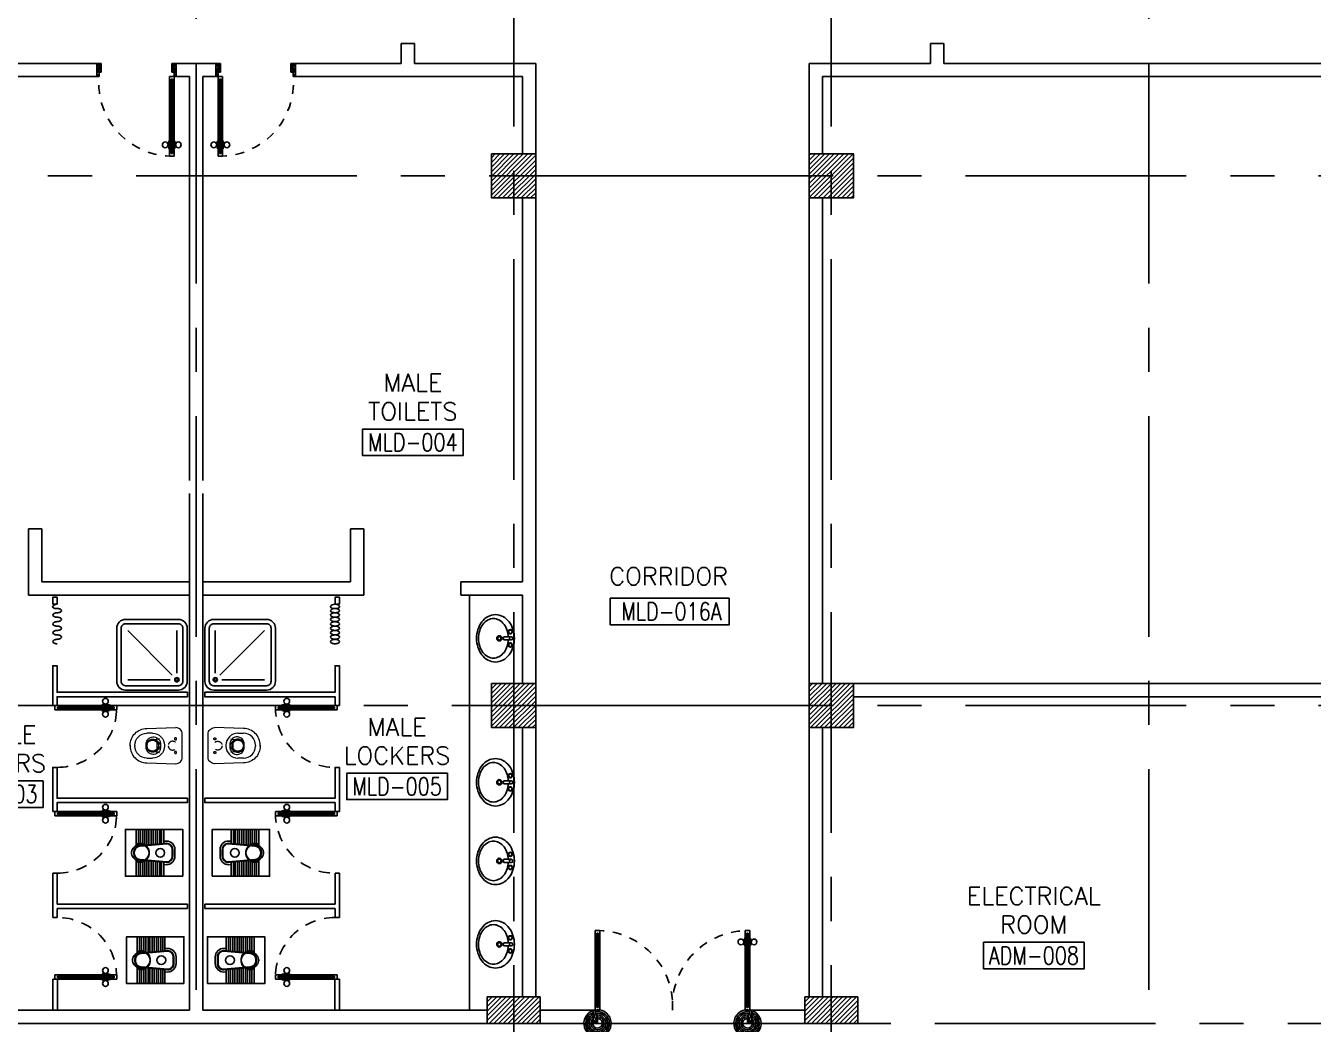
# Model space of a CAD drawing. Extents: x 0 to 93.3, y -13.5 to 76.8.
# Drawn here: x 15.45 to 30.04, y 33.01 to 44.32 of the extents above; entities that cross this region are included whole.
import ezdxf
from ezdxf.enums import TextEntityAlignment as Align

# ---------------------------------------------------------------- set-up
doc = ezdxf.new("R2010")
doc.units = 0
doc.header["$MEASUREMENT"] = 0
for name, pattern in [('CENTERX2', [4, 2.5, -0.5, 0.5, -0.5]), ('HIDDEN', [0.375, 0.25, -0.125]), ('HIDDEN2', [0.1875, 0.125, -0.0625])]:
    doc.linetypes.add(name, pattern=pattern)
doc.layers.get('0').update_dxf_attribs({"color": 11, "linetype": 'CONTINUOUS'})
for name, color, linetype in [('AXES', 11, 'CENTERX2'), ('COL', 11, 'CONTINUOUS'), ('CURT', 11, 'CONTINUOUS'), ('DOOR', 11, 'CONTINUOUS'), ('FIX', 11, 'CONTINUOUS'), ('HAT', 11, 'CONTINUOUS'), ('PART', 11, 'CONTINUOUS'), ('RM-BOX', 11, 'CONTINUOUS'), ('RM-NAME', 11, 'CONTINUOUS'), ('RM-NO', 11, 'CONTINUOUS'), ('WALL', 11, 'CONTINUOUS')]:
    doc.layers.add(name, color=color, linetype=linetype)
doc.styles.add('ROMANS', font='ROMANS.shx', dxfattribs={"width": 0.6})

# ---------------------------------------------------------------- blocks, each defined once
blk = doc.blocks.new('A$C272A55A0')
at = {"layer": 'DOOR', "color": 0, "linetype": 'ByBlock'}
for p, q in [((0, 900), (0, 1050)), ((50, 1050), (0, 1050)), ((50, 950), (50, 1050)), ((1750, 950), (1750, 1050)), ((1750, 1050), (1800, 1050)), ((1800, 1050), (1800, 900)), ((0, 900), (25, 900)), ((25, 950), (50, 950)), ((25, 900), (25, 950)), ((75, 900), (25, 900)), ((25, 850), (25, 900)), ((75, 900), (75, 850)), ((1725, 900), (1775, 900)), ((1725, 900), (1725, 850)), ((1775, 950), (1750, 950)), ((1775, 900), (1775, 950)), ((1800, 900), (1775, 900)), ((1775, 850), (1775, 900)), ((42, 850), (25, 850)), ((58, 870), (42, 870)), ((42, 870), (42, 850)), ((58, 850), (58, 870)), ((75, 850), (58, 850)), ((1725, 850), (1742, 850)), ((1742, 870), (1758, 870)), ((1742, 850), (1742, 870)), ((1758, 870), (1758, 850)), ((1758, 850), (1775, 850)), ((1718, 160), (1709, 160)), ((1709, 95), (1709, 160)), ((1725, 173), (1718, 173)), ((1718, 173), (1718, 83)), ((1718, 95), (1718, 160)), ((1775, 173), (1782, 173)), ((1782, 173), (1782, 83)), ((1782, 160), (1791, 160)), ((1782, 95), (1782, 160)), ((1791, 95), (1791, 160)), ((25, 50), (42, 50)), ((25, 50), (25, 0)), ((25, 0), (75, 0)), ((75, 0), (25, 0)), ((42, 50), (42, 30)), ((42, 30), (58, 30)), ((58, 50), (75, 50)), ((58, 50), (58, 30)), ((75, 50), (75, 0)), ((1718, 95), (1709, 95)), ((1725, 83), (1718, 83)), ((1742, 50), (1725, 50)), ((1725, 50), (1725, 0)), ((1775, 0), (1725, 0)), ((1725, 0), (1775, 0)), ((1742, 50), (1742, 30)), ((1758, 30), (1742, 30)), ((1775, 50), (1758, 50)), ((1758, 50), (1758, 30)), ((1775, 83), (1782, 83)), ((1775, 50), (1775, 0)), ((1782, 95), (1791, 95))]:
    blk.add_line(p, q, dxfattribs=at)
at = {"layer": 'DOOR', "color": 9, "linetype": 'ByBlock'}
for p, q in [((50, 1050), (0, 1010)), ((50, 1050), (0, 937)), ((50, 1050), (37, 950)), ((1750, 1050), (1800, 1010)), ((1750, 1050), (1800, 937)), ((1750, 1050), (1763, 950))]:
    blk.add_line(p, q, dxfattribs=at)
at = {"layer": 'DOOR', "linetype": 'ByBlock'}
for p, q in [((25, 850), (25, 50)), ((42, 850), (42, 50)), ((58, 850), (58, 50)), ((75, 50), (75, 850)), ((1725, 50), (1725, 850)), ((1742, 850), (1742, 50)), ((1758, 850), (1758, 50)), ((1775, 850), (1775, 50))]:
    blk.add_line(p, q, dxfattribs=at)
at = {"layer": 'DOOR', "color": 0, "linetype": 'ByBlock'}
for centre in [(1676, 128), (1824, 128)]:
    blk.add_circle(centre, 32.4, dxfattribs=at)
at = {"layer": 'DOOR', "color": 9, "linetype": 'ByBlock'}
for centre, radius, start, end in [((50, 1050), 54.4, 203.2074, 270), ((50, 1050), 34.4, 180, 270), ((50, 1050), 14.4, 180, 270), ((1750, 1050), 14.4, 270, 0), ((1750, 1050), 34.4, 270, 0), ((1750, 1050), 54.4, 270, 336.7926), ((50, 1050), 74.4, 227.7764, 270), ((50, 1050), 94.4, 238.0182, 270), ((50, 1050), 114, 244.0838, 257.3774), ((50, 1050), 134, 248.1598, 259.28), ((50, 1050), 154, 251.1053, 256.2858), ((1750, 1050), 74.4, 270, 312.2236), ((1750, 1050), 94.4, 270, 301.9818), ((1750, 1050), 114, 282.6226, 295.9162), ((1750, 1050), 134, 280.72, 291.8402), ((1750, 1050), 154, 283.7142, 288.8947)]:
    blk.add_arc(centre, radius, start, end, dxfattribs=at)
at = {"layer": 'DOOR', "linetype": 'HIDDEN', "ltscale": 0.5}
for centre, start, end in [((50, 851), 268.3174, 3.2965), ((1750, 851), 176.7035, 271.6826)]:
    blk.add_arc(centre, 851, start, end, dxfattribs=at)
at = {"layer": 'WALL', "linetype": 'ByBlock'}
blk.add_line((1800, 900), (1800, 1050), dxfattribs=at)
blk = doc.blocks.new('RM1')
at = {"layer": 'RM-BOX'}
blk.add_lwpolyline([(570, -200), (-570, -200), (-570, -500), (570, -500)], close=True, dxfattribs=at)
at = {"layer": 'RM-NAME', "style": 'ROMANS'}
for tag, p in [('ROOMNAME1', (0, 324)), ('ROOMNAME2', (0, 0))]:
    blk.add_attdef(tag, text='', height=200, dxfattribs=at).set_placement(p, align=Align.MIDDLE)
at = {"layer": 'RM-NO', "style": 'ROMANS', "width": 0.8}
blk.add_attdef('ROOMNO', text='', height=200, dxfattribs=at).set_placement((0, -350), align=Align.MIDDLE)
blk = doc.blocks.new('COL50')
at = {"layer": 'COL'}
blk.add_lwpolyline([(-250, 250), (-250, -250), (250, -250), (250, 250)], close=True, dxfattribs=at)
blk = doc.blocks.new('*X89')
at = {"color": 0}
for p, q in [((196689, 41938), (197151, 42401)), ((196689, 41991), (197098, 42401)), ((196689, 42044), (197045, 42401)), ((196689, 42097), (196992, 42401)), ((196689, 42150), (196939, 42401)), ((196689, 42203), (196886, 42401)), ((196689, 42256), (196833, 42401)), ((196689, 42309), (196780, 42401)), ((196689, 42363), (196727, 42401)), ((196704, 41901), (197189, 42385)), ((196757, 41901), (197189, 42332)), ((196810, 41901), (197189, 42279)), ((196863, 41901), (197189, 42226)), ((196916, 41901), (197189, 42173)), ((196970, 41901), (197189, 42120)), ((197023, 41901), (197189, 42067)), ((197076, 41901), (197189, 42014)), ((197129, 41901), (197189, 41961)), ((197182, 41901), (197189, 41908))]:
    blk.add_line(p, q, dxfattribs=at)
blk = doc.blocks.new('*X91')
at = {"color": 0}
for p, q in [((193089, 47937), (193552, 48401)), ((193089, 47990), (193499, 48401)), ((193089, 48043), (193446, 48401)), ((193089, 48096), (193393, 48401)), ((193089, 48149), (193340, 48401)), ((193089, 48202), (193287, 48401)), ((193089, 48255), (193234, 48401)), ((193089, 48308), (193181, 48401)), ((193089, 48361), (193128, 48401)), ((193105, 47901), (193589, 48384)), ((193158, 47901), (193589, 48331)), ((193211, 47901), (193589, 48278)), ((193264, 47901), (193589, 48225)), ((193318, 47901), (193589, 48172)), ((193371, 47901), (193589, 48119)), ((193424, 47901), (193589, 48066)), ((193477, 47901), (193589, 48013)), ((193530, 47901), (193589, 47960)), ((193583, 47901), (193589, 47907))]:
    blk.add_line(p, q, dxfattribs=at)
blk = doc.blocks.new('CURT2')
at = {"layer": 'CURT'}
blk.add_lwpolyline([(0, 0, -0.116434), (-19, -31, -0.116434), (-50, -50, -0.56066), (-101, -7, 0.45929), (-150, 50, 0.414214), (-200, 0, -0.414214), (-250, -50, -0.414214), (-300, 0, 0.414214), (-350, 50, 0.414214), (-400, 0, -0.414214), (-450, -50, -0.414214), (-500, 0, 0.414214), (-550, 50, 0.414214), (-600, 0, -0.414214), (-650, -50, -0.414214), (-700, 0, 0.414214), (-750, 50, 0.414214), (-800, 0, -0.414214), (-850, -50, -0.414214), (-900, 0, 0.414214)], format="xyb", dxfattribs=at)
blk = doc.blocks.new('DOOR90')
at = {"layer": 'DOOR', "color": 7, "linetype": 'ByBlock'}
for p, q in [((-150, 0), (0, 0)), ((-150, 0), (-150, -25)), ((0, -50), (-114, 0)), ((0, -50), (-40, 0)), ((0, -50), (0, 0)), ((-1000, -25), (-1050, -25)), ((-1050, -75), (-1050, -25)), ((-1050, -25), (-1050, -75)), ((-1000, -75), (-1050, -75)), ((-1000, -42), (-1020, -42)), ((-1020, -42), (-1020, -58)), ((-1000, -58), (-1020, -58)), ((-1000, -25), (-1000, -42)), ((-1000, -58), (-1000, -75)), ((-878, -18), (-968, -18)), ((-968, -25), (-968, -18)), ((-968, -75), (-968, -82)), ((-878, -82), (-968, -82)), ((-955, -9), (-890, -9)), ((-955, -18), (-955, -9)), ((-955, -18), (-890, -18)), ((-955, -82), (-890, -82)), ((-955, -82), (-955, -91)), ((-955, -91), (-890, -91)), ((-890, -18), (-890, -9)), ((-890, -82), (-890, -91)), ((-878, -25), (-878, -18)), ((-878, -75), (-878, -82)), ((-200, -25), (-150, -25)), ((-200, -42), (-200, -25)), ((-180, -42), (-200, -42)), ((-200, -58), (-180, -58)), ((-200, -75), (-200, -58)), ((-150, -75), (-200, -75)), ((-180, -58), (-180, -42)), ((-150, -25), (-100, -25)), ((-150, -75), (-150, -25)), ((-100, -25), (-100, -50)), ((0, -50), (-100, -37)), ((-100, -50), (0, -50)), ((-150, -875), (-100, -875)), ((-150, -900), (-150, -875)), ((0, -850), (-114, -900)), ((-100, -875), (-100, -850)), ((0, -850), (-100, -863)), ((-100, -850), (0, -850)), ((0, -850), (-40, -900)), ((0, -850), (0, -900)), ((-150, -900), (0, -900)), ((0, -900), (-150, -900))]:
    blk.add_line(p, q, dxfattribs=at)
at = {"layer": 'DOOR', "linetype": 'ByBlock'}
for p, q in [((-200, -25), (-1000, -25)), ((-200, -42), (-1000, -42)), ((-200, -58), (-1000, -58)), ((-1000, -75), (-200, -75))]:
    blk.add_line(p, q, dxfattribs=at)
at = {"layer": 'DOOR', "color": 7, "linetype": 'ByBlock'}
for centre in [(-923, 24), (-923, -124)]:
    blk.add_circle(centre, 32.4, dxfattribs=at)
for centre, radius, start, end in [((0, -50), 154, 161.1053, 166.2858), ((0, -50), 94.4, 148.0182, 180), ((0, -50), 134, 158.1598, 169.28), ((0, -50), 114, 154.0838, 167.3774), ((0, -50), 74.4, 137.7764, 180), ((0, -50), 54.4, 113.2074, 180), ((0, -50), 34.4, 90, 180), ((0, -50), 14.4, 90, 180), ((0, -850), 134, 190.72, 201.8402), ((0, -850), 94.4, 180, 211.9818), ((0, -850), 74.4, 180, 222.2236), ((0, -850), 54.4, 180, 246.7926), ((0, -850), 34.4, 180, 270), ((0, -850), 14.4, 180, 270), ((0, -850), 154, 193.7142, 198.8947)]:
    blk.add_arc(centre, radius, start, end, dxfattribs=at)
at = {"layer": 'DOOR', "linetype": 'HIDDEN', "ltscale": 0.5}
blk.add_arc((-222, -50), 828, 178.2701, 275.003, dxfattribs=at)
blk = doc.blocks.new('WC')
at = {"layer": 'FIX', "lineweight": 20}
for p, q in [((339, 5), (339, -5)), ((395, 76), (490, 60)), ((475, 141), (538, 141)), ((534, 24), (540, 0)), ((540, 0), (534, -24)), ((674, 5), (674, -5)), ((490, -60), (395, -76)), ((538, -141), (475, -141)), ((213, -204), (210, -204))]:
    blk.add_line(p, q, dxfattribs=at)
at = {"layer": 'FIX', "linetype": 'Continuous', "lineweight": 20}
blk.add_line((420, -47), (420, 45), dxfattribs=at)
at = {"layer": 'FIX', "lineweight": 20}
for points in [[(210, -204, -0.414214), (137, -131), (137, 0), (137, 131, -0.414214), (210, 204)], [(727, -5), (727, 5, 0.414214), (538, 194), (210, 204)], [(727, 5), (727, -5, -0.414214), (538, -194), (210, -204)]]:
    blk.add_lwpolyline(points, format="xyb", dxfattribs=at)
at = {"layer": 'FIX', "linetype": 'HIDDEN2', "lineweight": 20, "ltscale": 0.3}
blk.add_circle((245, 0), 49.8, dxfattribs=at)
at = {"layer": 'FIX', "linetype": 'HIDDEN', "lineweight": 20, "ltscale": 0.05}
for centre in [(213, 78), (213, -77)]:
    blk.add_circle(centre, 11.6, dxfattribs=at)
at = {"layer": 'FIX', "lineweight": 20}
for centre, radius, start, end in [((475, 5), 136, 90, 180), ((464, -18), 82, 51.0758, 71.504), ((473, -7), 68.2, 27.1532, 51.0758), ((538, 5), 136, 360, 90), ((475, -5), 136, 180, 270), ((464, 18), 82, 288.496, 308.9242), ((473, 7), 68.2, 308.9242, 332.8468), ((538, -5), 136, 270, 0)]:
    blk.add_arc(centre, radius, start, end, dxfattribs=at)
at = {"layer": 'FIX', "linetype": 'Continuous', "lineweight": 20}
for centre, start, end in [((443, 46), 88.3879, 182.3338), ((442, -46), 177.6662, 271.6121)]:
    blk.add_arc(centre, 22.3, start, end, dxfattribs=at)
blk = doc.blocks.new('AWC')
at = {"layer": 'FIX'}
for p, q in [((-726, 265), (-726, 66)), ((-700, 265), (-726, 265)), ((-700, 79), (-700, 265)), ((-678, 265), (-678, 82)), ((-652, 265), (-678, 265)), ((-652, 84), (-652, 265)), ((-630, 265), (-630, 86)), ((-604, 265), (-630, 265)), ((-604, 89), (-604, 265)), ((-582, 265), (-582, 91)), ((-556, 265), (-582, 265)), ((-556, 93), (-556, 265)), ((-534, 265), (-534, 95)), ((-508, 265), (-534, 265)), ((-508, 98), (-508, 265)), ((-486, 265), (-486, 100)), ((-460, 265), (-486, 265)), ((-460, 102), (-460, 265)), ((-438, 265), (-438, 104)), ((-412, 265), (-438, 265)), ((-412, 106), (-412, 265)), ((-825, 0), (-825, 0)), ((-780, 7), (-780, -7)), ((-755, 7), (-755, -7)), ((-748, 7), (-748, -7)), ((-382, 109), (-687, 81)), ((-384, 134), (-412, 131)), ((-312, -39), (-312, 39)), ((-287, -39), (-287, 39)), ((-726, -265), (-726, -66)), ((-700, -79), (-700, -265)), ((-687, -81), (-382, -109)), ((-678, -265), (-678, -82)), ((-652, -84), (-652, -265)), ((-630, -265), (-630, -86)), ((-604, -89), (-604, -265)), ((-582, -265), (-582, -91)), ((-556, -93), (-556, -265)), ((-534, -265), (-534, -95)), ((-508, -98), (-508, -265)), ((-486, -265), (-486, -100)), ((-460, -102), (-460, -265)), ((-438, -265), (-438, -104)), ((-412, -106), (-412, -265)), ((-412, -131), (-384, -134)), ((-700, -265), (-726, -265)), ((-652, -265), (-678, -265)), ((-604, -265), (-630, -265)), ((-556, -265), (-582, -265)), ((-508, -265), (-534, -265)), ((-460, -265), (-486, -265)), ((-412, -265), (-438, -265))]:
    blk.add_line(p, q, dxfattribs=at)
at = {"layer": 'FIX', "color": 32}
for p, q in [((-381, 102), (-686, 74)), ((-319, -39), (-319, 39)), ((-686, -74), (-381, -102))]:
    blk.add_line(p, q, dxfattribs=at)
at = {"layer": 'FIX'}
blk.add_lwpolyline([(-198, 265), (-848, 265), (-848, -265), (-198, -265)], close=True, dxfattribs=at)
at = {"layer": 'FIX', "color": 32}
blk.add_circle((-454, 0), 50, dxfattribs=at)
at = {"layer": 'FIX'}
for centre, radius, start, end in [((-680, 7), 100, 117.0426, 180), ((-680, 7), 75, 95.2114, 180), ((-382, 39), 95, 0, 90.1311), ((-382, 39), 70, 0, 90.1311), ((-680, -7), 100, 180, 242.9574), ((-680, -7), 75, 180, 264.7886), ((-382, -39), 95, 270, 0), ((-382, -39), 70, 270, 0)]:
    blk.add_arc(centre, radius, start, end, dxfattribs=at)
at = {"layer": 'FIX', "color": 32}
for centre, radius, start, end in [((-680, 7), 68, 95.2114, 180), ((-382, 39), 63, 0, 90.1311), ((-680, -7), 68, 180, 264.7886), ((-382, -39), 63, 270, 0)]:
    blk.add_arc(centre, radius, start, end, dxfattribs=at)
blk = doc.blocks.new('*X120')
at = {"color": 0}
for p, q in [((80579, 41918), (81062, 42401)), ((80579, 41971), (81009, 42401)), ((80579, 42024), (80956, 42401)), ((80579, 42077), (80903, 42401)), ((80579, 42130), (80850, 42401)), ((80579, 42183), (80797, 42401)), ((80579, 42236), (80744, 42401)), ((80579, 42289), (80691, 42401)), ((80579, 42342), (80638, 42401)), ((80579, 42395), (80585, 42401)), ((80615, 41901), (81079, 42365)), ((80668, 41901), (81079, 42312)), ((80721, 41901), (81079, 42259)), ((80774, 41901), (81079, 42206)), ((80827, 41901), (81079, 42153)), ((80880, 41901), (81079, 42100)), ((80933, 41901), (81079, 42047)), ((80986, 41901), (81079, 41994)), ((81039, 41901), (81079, 41941))]:
    blk.add_line(p, q, dxfattribs=at)
blk = doc.blocks.new('*X118')
at = {"color": 0}
for p, q in [((84179, 47905), (84676, 48401)), ((84179, 47958), (84623, 48401)), ((84179, 48011), (84570, 48401)), ((84179, 48064), (84516, 48401)), ((84179, 48117), (84463, 48401)), ((84179, 48170), (84410, 48401)), ((84179, 48223), (84357, 48401)), ((84179, 48276), (84304, 48401)), ((84179, 48329), (84251, 48401)), ((84179, 48382), (84198, 48401)), ((84229, 47901), (84679, 48352)), ((84282, 47901), (84679, 48299)), ((84335, 47901), (84679, 48246)), ((84388, 47901), (84679, 48193)), ((84441, 47901), (84679, 48139)), ((84494, 47901), (84679, 48086)), ((84547, 47901), (84679, 48033)), ((84600, 47901), (84679, 47980)), ((84653, 47901), (84679, 47927))]:
    blk.add_line(p, q, dxfattribs=at)
blk = doc.blocks.new('OV')
for p, q in [((-0.02, -0.041), (-0.02, -0.135)), ((0.02, -0.041), (0.02, -0.135))]:
    blk.add_line(p, q)
blk.add_lwpolyline([(-0.3, -0.239, 0.126028), (-0.276, -0.332, 0.105961), (-0.207, -0.412, 0.086149), (-0.113, -0.46, 0.075973), (0, -0.478, 0.075973), (0.113, -0.46, 0.086149), (0.207, -0.412, 0.105961), (0.276, -0.332, 0.126028), (0.3, -0.239, 0.126028), (0.276, -0.145, 0.105961), (0.207, -0.065, 0.086149), (0.113, -0.017, 0.075973), (0, 0, 0.075973), (-0.113, -0.017, 0.086149), (-0.207, -0.065, 0.105961), (-0.276, -0.145, 0.126028)], format="xyb", close=True)
for points in [[(-0.25, -0.264, 0.126028), (-0.232, -0.333, 0.105961), (-0.177, -0.398, 0.086149), (-0.099, -0.438, 0.075973), (0, -0.453, 0.075973), (0.099, -0.438, 0.086149), (0.177, -0.398, 0.105961), (0.232, -0.333, 0.126028), (0.25, -0.264, 0.126028), (0.232, -0.195, 0.105961), (0.177, -0.13, 0.086149), (0.099, -0.09, 0.060606), (0.02, -0.076, 0.075973)], [(-0.02, -0.076, 0.060606), (-0.099, -0.09, 0.086149), (-0.177, -0.13, 0.105961), (-0.232, -0.195, 0.126028), (-0.25, -0.264, 0.126028)]]:
    blk.add_lwpolyline(points, format="xyb")
for centre, radius in [((-0.083, -0.05), 0.027), ((-0.083, -0.05), 0.022), ((0, -0.19), 0.0332), ((0, -0.041), 0.0202), ((0.083, -0.05), 0.027), ((0.083, -0.05), 0.022), ((0, -0.19), 0.0232)]:
    blk.add_circle(centre, radius)
blk.add_arc((0, -0.099), 0.0409, 240.429, 299.571)

msp = doc.modelspace()

# ---------------------------------------------------------------- hatches: boundary and pattern name
at = {"layer": 'HAT'}
h = msp.add_hatch(dxfattribs=at)
h.set_pattern_fill('ANSI31', color=256, scale=0.3, style=0)
h.set_pattern_definition([(45, (-337.565687, -5.511), (-0.0265165043, 0.0265165043), [])])
h.paths.add_polyline_path([(20.9795, 33.02), (20.9795, 33.32), (20.6795, 33.32), (20.6795, 33.02)])
h.paths.add_polyline_path([(21.2795, 33.02), (21.2795, 33.32), (20.9795, 33.32), (20.9795, 33.02)])
h = msp.add_hatch(dxfattribs=at)
h.set_pattern_fill('ANSI31', color=256, scale=0.3, style=0)
h.set_pattern_definition([(45, (-333.965687, -5.511), (-0.0265165043, 0.0265165043), [])])
h.paths.add_polyline_path([(24.5795, 33.02), (24.5795, 33.32), (24.2795, 33.32), (24.2795, 33.02)])
h.paths.add_polyline_path([(24.8795, 33.02), (24.8795, 33.32), (24.5795, 33.32), (24.5795, 33.02)])

# ---------------------------------------------------------------- linework, layer by layer
at = {"layer": 'AXES'}
for p, q in [((20.9795, -12.8215), (20.9795, 76.0748)), ((24.5795, -12.8215), (24.5795, 76.0748)), ((28.1795, 5.4), (28.1795, 64.22)), ((17.3795, 5.4), (17.3795, 63.97)), ((0.7, 42.62), (22.7795, 42.62)), ((92.6023, 42.62), (22.7795, 42.62)), ((22.7795, 36.62), (0.7, 36.62)), ((92.6023, 36.62), (22.7795, 36.62)), ((0.7, 33.02), (22.7795, 33.02)), ((92.2523, 33.02), (22.7795, 33.02))]:
    msp.add_line(p, q, dxfattribs=at)
at = {"layer": 'COL'}
for points in [[(24.3295, 36.87), (24.3295, 36.37), (24.8295, 36.37), (24.8295, 36.87)], [(21.2795, 33.32), (20.6795, 33.32), (20.6795, 33.02), (21.2795, 33.02)], [(24.8795, 33.32), (24.2795, 33.32), (24.2795, 33.02), (24.8795, 33.02)]]:
    msp.add_lwpolyline(points, close=True, dxfattribs=at)
at = {"layer": 'DOOR', "linetype": 'ByBlock'}
for p, q in [((16.3198, 36.6272), (16.3198, 36.6362)), ((16.3846, 36.6362), (16.3198, 36.6362)), ((16.3846, 36.6272), (16.3846, 36.6362)), ((18.3745, 36.6272), (18.3745, 36.6362)), ((18.3745, 36.6362), (18.4393, 36.6362)), ((18.4393, 36.6272), (18.4393, 36.6362)), ((15.7795, 36.57), (15.7795, 36.62)), ((15.7795, 36.57), (15.8295, 36.57)), ((15.8095, 36.603), (15.8295, 36.603)), ((15.8095, 36.587), (15.8095, 36.603)), ((15.8295, 36.587), (15.8095, 36.587)), ((15.8295, 36.62), (16.4295, 36.62)), ((15.8295, 36.603), (15.8295, 36.62)), ((15.8295, 36.603), (16.4295, 36.603)), ((15.8295, 36.587), (16.4295, 36.587)), ((15.8295, 36.57), (15.8295, 36.587)), ((16.4295, 36.57), (15.8295, 36.57)), ((16.3846, 36.6272), (16.3198, 36.6272)), ((16.3198, 36.5628), (16.3198, 36.5538)), ((16.3846, 36.5628), (16.3198, 36.5628)), ((16.3846, 36.5538), (16.3198, 36.5538)), ((16.3846, 36.5628), (16.3846, 36.5538)), ((16.3972, 36.62), (16.3972, 36.6272)), ((16.4072, 36.6272), (16.3972, 36.6272)), ((16.3972, 36.57), (16.3972, 36.5628)), ((16.4072, 36.5628), (16.3972, 36.5628)), ((16.4072, 36.62), (16.4072, 36.6272)), ((16.4072, 36.57), (16.4072, 36.5628)), ((16.4295, 36.62), (16.4295, 36.603)), ((16.4295, 36.62), (16.4795, 36.62)), ((16.4295, 36.603), (16.4495, 36.603)), ((16.4295, 36.587), (16.4295, 36.57)), ((16.4295, 36.587), (16.4495, 36.587)), ((16.4295, 36.57), (16.4795, 36.57)), ((16.4495, 36.603), (16.4495, 36.587)), ((16.4795, 36.62), (16.4795, 36.57)), ((16.4795, 36.57), (16.4795, 36.62)), ((18.2795, 36.62), (18.2795, 36.57)), ((18.2795, 36.57), (18.2795, 36.62)), ((18.3295, 36.62), (18.2795, 36.62)), ((18.3295, 36.57), (18.2795, 36.57)), ((18.3095, 36.603), (18.3095, 36.587)), ((18.3295, 36.603), (18.3095, 36.603)), ((18.3295, 36.587), (18.3095, 36.587)), ((18.3295, 36.62), (18.3295, 36.603)), ((18.9295, 36.603), (18.3295, 36.603)), ((18.9295, 36.587), (18.3295, 36.587)), ((18.3295, 36.587), (18.3295, 36.57)), ((18.3295, 36.57), (18.9295, 36.57)), ((18.3519, 36.6272), (18.3619, 36.6272)), ((18.3519, 36.62), (18.3519, 36.6272)), ((18.3519, 36.57), (18.3519, 36.5628)), ((18.3519, 36.5628), (18.3619, 36.5628)), ((18.3619, 36.62), (18.3619, 36.6272)), ((18.3619, 36.57), (18.3619, 36.5628)), ((18.3745, 36.6272), (18.4393, 36.6272)), ((18.3745, 36.5628), (18.3745, 36.5538)), ((18.3745, 36.5628), (18.4393, 36.5628)), ((18.3745, 36.5538), (18.4393, 36.5538)), ((18.4393, 36.5628), (18.4393, 36.5538)), ((18.9295, 36.62), (18.9795, 36.62)), ((18.9295, 36.603), (18.9295, 36.62)), ((18.9495, 36.603), (18.9295, 36.603)), ((18.9295, 36.587), (18.9495, 36.587)), ((18.9295, 36.57), (18.9295, 36.587)), ((18.9795, 36.57), (18.9295, 36.57)), ((18.9495, 36.587), (18.9495, 36.603)), ((18.9795, 36.57), (18.9795, 36.62)), ((15.8295, 35.42), (15.7795, 35.42)), ((15.7795, 35.37), (15.7795, 35.42)), ((15.7795, 35.37), (15.8295, 35.37)), ((15.8095, 35.403), (15.8295, 35.403)), ((15.8095, 35.387), (15.8095, 35.403)), ((15.8295, 35.387), (15.8095, 35.387)), ((15.8295, 35.42), (16.4295, 35.42)), ((15.8295, 35.403), (15.8295, 35.42)), ((15.8295, 35.403), (16.4295, 35.403)), ((15.8295, 35.387), (16.4295, 35.387)), ((15.8295, 35.37), (15.8295, 35.387)), ((16.4295, 35.37), (15.8295, 35.37)), ((16.3198, 35.4272), (16.3198, 35.4362)), ((16.3846, 35.4362), (16.3198, 35.4362)), ((16.3846, 35.4272), (16.3198, 35.4272)), ((16.3198, 35.3628), (16.3198, 35.3538)), ((16.3846, 35.3628), (16.3198, 35.3628)), ((16.3846, 35.3538), (16.3198, 35.3538)), ((16.3846, 35.4272), (16.3846, 35.4362)), ((16.3846, 35.3628), (16.3846, 35.3538)), ((16.3972, 35.42), (16.3972, 35.4272)), ((16.4072, 35.4272), (16.3972, 35.4272)), ((16.3972, 35.37), (16.3972, 35.3628)), ((16.4072, 35.3628), (16.3972, 35.3628)), ((16.4072, 35.42), (16.4072, 35.4272)), ((16.4072, 35.37), (16.4072, 35.3628)), ((16.4295, 35.42), (16.4295, 35.403)), ((16.4295, 35.42), (16.4795, 35.42)), ((16.4295, 35.403), (16.4495, 35.403)), ((16.4295, 35.387), (16.4295, 35.37)), ((16.4295, 35.387), (16.4495, 35.387)), ((16.4295, 35.37), (16.4795, 35.37)), ((16.4495, 35.403), (16.4495, 35.387)), ((16.4795, 35.42), (16.4795, 35.37)), ((16.4795, 35.37), (16.4795, 35.42)), ((18.3295, 35.42), (18.2795, 35.42)), ((18.3295, 35.37), (18.2795, 35.37)), ((18.3295, 35.403), (18.3095, 35.403)), ((18.3295, 35.387), (18.3095, 35.387)), ((18.9295, 35.42), (18.3295, 35.42)), ((18.3295, 35.42), (18.3295, 35.403)), ((18.9295, 35.403), (18.3295, 35.403)), ((18.9295, 35.387), (18.3295, 35.387)), ((18.3295, 35.387), (18.3295, 35.37)), ((18.3295, 35.37), (18.9295, 35.37)), ((18.3519, 35.4272), (18.3619, 35.4272)), ((18.3519, 35.42), (18.3519, 35.4272)), ((18.3519, 35.37), (18.3519, 35.3628)), ((18.3519, 35.3628), (18.3619, 35.3628)), ((18.3619, 35.42), (18.3619, 35.4272)), ((18.3619, 35.37), (18.3619, 35.3628)), ((18.3745, 35.4272), (18.3745, 35.4362)), ((18.3745, 35.4362), (18.4393, 35.4362)), ((18.3745, 35.4272), (18.4393, 35.4272)), ((18.3745, 35.3628), (18.3745, 35.3538)), ((18.3745, 35.3628), (18.4393, 35.3628)), ((18.3745, 35.3538), (18.4393, 35.3538)), ((18.4393, 35.4272), (18.4393, 35.4362)), ((18.4393, 35.3628), (18.4393, 35.3538)), ((18.9295, 35.42), (18.9795, 35.42)), ((18.9295, 35.403), (18.9295, 35.42)), ((18.9495, 35.403), (18.9295, 35.403)), ((18.9295, 35.387), (18.9495, 35.387)), ((18.9295, 35.37), (18.9295, 35.387)), ((18.9795, 35.37), (18.9295, 35.37)), ((18.9495, 35.387), (18.9495, 35.403)), ((18.9795, 35.37), (18.9795, 35.42)), ((15.7795, 33.57), (15.8295, 33.57)), ((15.7795, 33.57), (15.7795, 33.52)), ((16.4295, 33.57), (15.8295, 33.57)), ((15.8295, 33.57), (15.8295, 33.553)), ((16.3198, 33.5772), (16.3198, 33.5862)), ((16.3846, 33.5862), (16.3198, 33.5862)), ((16.3846, 33.5772), (16.3198, 33.5772)), ((16.3846, 33.5772), (16.3846, 33.5862)), ((16.3972, 33.57), (16.3972, 33.5772)), ((16.4072, 33.5772), (16.3972, 33.5772)), ((16.4072, 33.57), (16.4072, 33.5772)), ((16.4295, 33.553), (16.4295, 33.57)), ((16.4295, 33.57), (16.4795, 33.57)), ((16.4795, 33.52), (16.4795, 33.57)), ((16.4795, 33.57), (16.4795, 33.52)), ((18.2795, 33.52), (18.2795, 33.57)), ((18.2795, 33.57), (18.2795, 33.52)), ((18.3295, 33.57), (18.2795, 33.57)), ((18.3295, 33.57), (18.9295, 33.57)), ((18.3295, 33.553), (18.3295, 33.57)), ((18.3519, 33.5772), (18.3619, 33.5772)), ((18.3519, 33.57), (18.3519, 33.5772)), ((18.3619, 33.57), (18.3619, 33.5772)), ((18.3745, 33.5772), (18.3745, 33.5862)), ((18.3745, 33.5862), (18.4393, 33.5862)), ((18.3745, 33.5772), (18.4393, 33.5772)), ((18.4393, 33.5772), (18.4393, 33.5862)), ((18.9795, 33.57), (18.9295, 33.57)), ((18.9295, 33.57), (18.9295, 33.553)), ((18.9795, 33.57), (18.9795, 33.52)), ((15.8295, 33.52), (15.7795, 33.52)), ((15.8295, 33.553), (15.8095, 33.553)), ((15.8095, 33.553), (15.8095, 33.537)), ((15.8095, 33.537), (15.8295, 33.537)), ((15.8295, 33.553), (16.4295, 33.553)), ((15.8295, 33.537), (16.4295, 33.537)), ((15.8295, 33.537), (15.8295, 33.52)), ((15.8295, 33.52), (16.4295, 33.52)), ((16.3198, 33.5128), (16.3198, 33.5038)), ((16.3846, 33.5128), (16.3198, 33.5128)), ((16.3846, 33.5038), (16.3198, 33.5038)), ((16.3846, 33.5128), (16.3846, 33.5038)), ((16.3972, 33.52), (16.3972, 33.5128)), ((16.4072, 33.5128), (16.3972, 33.5128)), ((16.4072, 33.52), (16.4072, 33.5128)), ((16.4295, 33.553), (16.4495, 33.553)), ((16.4295, 33.52), (16.4295, 33.537)), ((16.4295, 33.537), (16.4495, 33.537)), ((16.4295, 33.52), (16.4795, 33.52)), ((16.4495, 33.537), (16.4495, 33.553)), ((18.3295, 33.52), (18.2795, 33.52)), ((18.3095, 33.537), (18.3095, 33.553)), ((18.3295, 33.553), (18.3095, 33.553)), ((18.3295, 33.537), (18.3095, 33.537)), ((18.9295, 33.553), (18.3295, 33.553)), ((18.3295, 33.52), (18.3295, 33.537)), ((18.9295, 33.537), (18.3295, 33.537)), ((18.9295, 33.52), (18.3295, 33.52)), ((18.3519, 33.52), (18.3519, 33.5128)), ((18.3519, 33.5128), (18.3619, 33.5128)), ((18.3619, 33.52), (18.3619, 33.5128)), ((18.3745, 33.5128), (18.3745, 33.5038)), ((18.3745, 33.5128), (18.4393, 33.5128)), ((18.3745, 33.5038), (18.4393, 33.5038)), ((18.4393, 33.5128), (18.4393, 33.5038)), ((18.9295, 33.553), (18.9495, 33.553)), ((18.9495, 33.537), (18.9295, 33.537)), ((18.9295, 33.537), (18.9295, 33.52)), ((18.9295, 33.52), (18.9795, 33.52)), ((18.9495, 33.553), (18.9495, 33.537))]:
    msp.add_line(p, q, dxfattribs=at)
at = {"layer": 'DOOR', "color": 97, "linetype": 'ByBlock'}
for p, q in [((15.8295, 36.62), (15.7795, 36.62)), ((18.9295, 36.62), (18.3295, 36.62)), ((18.2795, 35.42), (18.2795, 35.37)), ((18.2795, 35.37), (18.2795, 35.42)), ((18.3095, 35.403), (18.3095, 35.387))]:
    msp.add_line(p, q, dxfattribs=at)
at = {"layer": 'DOOR', "linetype": 'ByBlock'}
for centre in [(16.3522, 36.6685), (18.4069, 36.6685), (16.3522, 36.5215), (18.4069, 36.5215), (16.3522, 35.4685), (18.4069, 35.4685), (16.3522, 35.3215), (18.4069, 35.3215), (16.3522, 33.6185), (18.4069, 33.6185), (16.3522, 33.4715), (18.4069, 33.4715)]:
    msp.add_circle(centre, 0.0324, dxfattribs=at)
at = {"layer": 'DOOR', "linetype": 'HIDDEN', "ltscale": 0.5}
for centre, start, end in [((15.805, 36.595), 269.96077, 2.12255), ((18.9541, 36.595), 177.87745, 270.03923), ((15.805, 35.395), 269.96077, 2.12255), ((18.9541, 35.395), 177.87745, 270.03923), ((15.805, 33.545), 357.87745, 90.03923), ((18.9541, 33.545), 89.96077, 182.12255)]:
    msp.add_arc(centre, 0.675, start, end, dxfattribs=at)
at = {"layer": 'FIX'}
for p, q in [((20.4795, 33.17), (20.4795, 37.8704)), ((17.1088, 36.9657), (16.6045, 37.47)), ((17.1619, 36.9877), (17.1619, 37.47)), ((17.5972, 36.9877), (17.5972, 37.47)), ((17.6503, 36.9657), (18.1545, 37.47)), ((17.0869, 36.9127), (16.6045, 36.9127)), ((17.6722, 36.9127), (18.1545, 36.9127))]:
    msp.add_line(p, q, dxfattribs=at)
for points in [[(17.1795, 37.595), (16.5795, 37.595, 0.4142136), (16.4795, 37.495), (16.4795, 36.895, 0.4142136), (16.5795, 36.795), (17.1795, 36.795, 0.4142136), (17.2795, 36.895), (17.2795, 37.495, 0.4142136)], [(17.1795, 37.545), (16.5795, 37.545, 0.4142136), (16.5295, 37.495), (16.5295, 36.895, 0.4142136), (16.5795, 36.845), (17.1795, 36.845, 0.4142136), (17.2295, 36.895), (17.2295, 37.495, 0.4142136)], [(17.5795, 37.595), (18.1795, 37.595, -0.4142136), (18.2795, 37.495), (18.2795, 36.895, -0.4142136), (18.1795, 36.795), (17.5795, 36.795, -0.4142136), (17.4795, 36.895), (17.4795, 37.495, -0.4142136)], [(17.5795, 37.545), (18.1795, 37.545, -0.4142136), (18.2295, 37.495), (18.2295, 36.895, -0.4142136), (18.1795, 36.845), (17.5795, 36.845, -0.4142136), (17.5295, 36.895), (17.5295, 37.495, -0.4142136)]]:
    msp.add_lwpolyline(points, format="xyb", close=True, dxfattribs=at)
for centre, radius in [((17.1619, 36.9127), 0.025), ((17.1619, 36.9127), 0.015), ((17.5972, 36.9127), 0.025), ((17.5972, 36.9127), 0.015)]:
    msp.add_circle(centre, radius, dxfattribs=at)
at = {"layer": 'PART'}
for p, q in [((15.8045, 37.7704), (15.7545, 37.7704)), ((18.9545, 37.7704), (19.0045, 37.7704)), ((15.7545, 34.72), (15.805, 34.72)), ((15.7545, 34.22), (15.7545, 34.72)), ((15.805, 34.72), (15.805, 34.37)), ((19.0045, 34.72), (18.9541, 34.72)), ((18.9541, 34.72), (18.9541, 34.37)), ((19.0045, 34.22), (19.0045, 34.72)), ((17.2815, 34.32), (15.8045, 34.32)), ((15.8045, 34.32), (15.805, 34.22)), ((15.805, 34.37), (17.2815, 34.37)), ((17.2815, 34.37), (17.2815, 34.32)), ((18.9541, 34.37), (17.4775, 34.37)), ((17.4775, 34.37), (17.4775, 34.32)), ((17.4775, 34.32), (18.9545, 34.32)), ((18.9545, 34.32), (18.9541, 34.22)), ((15.805, 34.22), (15.7545, 34.22)), ((18.9541, 34.22), (19.0045, 34.22)), ((15.7545, 33.17), (15.7545, 33.52)), ((15.8082, 33.52), (15.7545, 33.52)), ((15.8082, 33.17), (15.8082, 33.52)), ((18.9508, 33.52), (19.0045, 33.52)), ((18.9508, 33.52), (18.9508, 33.17)), ((19.0045, 33.17), (19.0045, 33.52))]:
    msp.add_line(p, q, dxfattribs=at)
for points in [[(15.7545, 37.7704), (15.8045, 37.7704), (15.8045, 37.8475), (15.7545, 37.8475), (15.7545, 37.7704)], [(19.0045, 37.7704), (18.9545, 37.7704), (18.9545, 37.8475), (19.0045, 37.8475), (19.0045, 37.7704)]]:
    msp.add_lwpolyline(points, dxfattribs=at)
for points in [[(15.7545, 36.62), (15.7545, 37.0704), (15.8045, 37.0704), (15.8045, 36.77), (17.2815, 36.77), (17.2815, 36.72), (15.8045, 36.72), (15.8045, 36.62)], [(19.0045, 36.62), (19.0045, 37.0704), (18.9545, 37.0704), (18.9545, 36.77), (17.4775, 36.77), (17.4775, 36.72), (18.9545, 36.72), (18.9545, 36.62)], [(15.7545, 35.42), (15.7545, 35.92), (15.8045, 35.92), (15.8045, 35.57), (17.2815, 35.57), (17.2815, 35.52), (15.8045, 35.52), (15.8045, 35.42)], [(19.0045, 35.42), (19.0045, 35.92), (18.9545, 35.92), (18.9545, 35.57), (17.4775, 35.57), (17.4775, 35.52), (18.9545, 35.52), (18.9545, 35.42)]]:
    msp.add_lwpolyline(points, close=True, dxfattribs=at)
at = {"layer": 'RM-BOX'}
msp.add_lwpolyline([(23.4235, 37.836), (22.0737, 37.836), (22.0737, 37.536), (23.4235, 37.536)], close=True, dxfattribs=at)
at = {"layer": 'WALL'}
for p, q in [((19.7045, 43.895), (19.7045, 44.12)), ((19.8545, 44.12), (19.7045, 44.12)), ((19.8545, 43.895), (19.8545, 44.12)), ((25.7045, 43.895), (25.7045, 44.12)), ((25.7045, 44.12), (25.8545, 44.12)), ((25.8545, 43.895), (25.8545, 44.12)), ((13.3795, 43.895), (16.2545, 43.895)), ((16.2545, 43.745), (16.2545, 43.895)), ((17.1545, 43.895), (17.6045, 43.895)), ((17.1545, 43.745), (17.1545, 43.895)), ((17.6045, 43.745), (17.6045, 43.895)), ((18.5045, 43.895), (19.7045, 43.895)), ((18.5045, 43.745), (18.5045, 43.895)), ((19.8545, 43.895), (21.2295, 43.895)), ((20.3795, 43.895), (21.2295, 43.895)), ((21.2295, 42.87), (21.2295, 43.895)), ((21.2295, 42.87), (21.2295, 43.895)), ((21.2295, 42.87), (21.2295, 43.895)), ((21.2295, 42.87), (21.2295, 43.895)), ((24.3295, 42.87), (24.3295, 43.895)), ((24.3295, 43.895), (25.7045, 43.895)), ((24.3295, 42.87), (24.3295, 43.895)), ((24.3295, 43.895), (25.1795, 43.895)), ((25.8545, 43.895), (39.1495, 43.895)), ((13.6795, 43.745), (16.2545, 43.745)), ((17.1545, 43.745), (17.3045, 43.745)), ((17.3045, 39.1704), (17.3045, 43.745)), ((17.4545, 39.1704), (17.4545, 43.745)), ((17.4545, 43.745), (17.6045, 43.745)), ((18.5045, 43.745), (21.0795, 43.745)), ((20.3795, 43.745), (21.0795, 43.745)), ((21.0795, 42.87), (21.0795, 43.745)), ((21.0795, 42.87), (21.0795, 43.745)), ((21.0795, 42.87), (21.0795, 43.745)), ((21.0795, 42.87), (21.0795, 43.745)), ((24.4795, 43.745), (38.9795, 43.745)), ((24.4795, 42.87), (24.4795, 43.745)), ((24.4795, 42.87), (24.4795, 43.745)), ((21.0795, 38.0204), (21.0795, 42.37)), ((21.2295, 36.87), (21.2295, 42.37)), ((21.2295, 36.87), (21.2295, 42.37)), ((21.2295, 36.87), (21.2295, 42.37)), ((24.3295, 36.87), (24.3295, 42.37)), ((24.3295, 36.87), (24.3295, 42.37)), ((24.4795, 36.87), (24.4795, 42.37)), ((17.3045, 33.17), (17.3045, 39.0204)), ((17.4545, 33.17), (17.4545, 39.0204)), ((15.6295, 38.6204), (15.4795, 38.6204)), ((15.4795, 37.8705), (15.4795, 38.6204)), ((15.6295, 38.0205), (15.6295, 38.6204)), ((19.1296, 38.0204), (19.1297, 38.6204)), ((19.2797, 38.6204), (19.1297, 38.6204)), ((19.2796, 37.8704), (19.2797, 38.6204)), ((15.6295, 38.0205), (17.3045, 38.0204)), ((17.4545, 38.0204), (19.1296, 38.0204)), ((20.3795, 38.0204), (21.0795, 38.0204)), ((20.3795, 38.0204), (21.0795, 38.0204)), ((20.3795, 38.0204), (20.3795, 37.8704)), ((20.3795, 38.0204), (21.0795, 38.0204)), ((20.3795, 38.0204), (21.0795, 38.0204)), ((20.3795, 38.0204), (20.3795, 37.8704)), ((15.4795, 37.8705), (17.3045, 37.8704)), ((17.4545, 37.8704), (19.2796, 37.8704)), ((20.3795, 37.8704), (21.0795, 37.8704)), ((20.3795, 37.8704), (21.0795, 37.8704)), ((20.3795, 37.8704), (21.0795, 37.8704)), ((20.3795, 37.8704), (21.0795, 37.8704)), ((21.0795, 36.87), (21.0795, 37.8704)), ((21.0795, 36.87), (21.0795, 37.7446)), ((21.0795, 36.87), (21.0795, 37.7446)), ((21.0795, 36.87), (21.0795, 37.7446)), ((31.5295, 36.87), (24.8295, 36.87)), ((31.5295, 36.72), (24.8295, 36.72)), ((21.0795, 33.32), (21.0795, 36.37)), ((21.0795, 33.32), (21.0795, 36.37)), ((21.0795, 33.32), (21.0795, 36.37)), ((21.0795, 33.32), (21.0795, 36.37)), ((21.2295, 33.32), (21.2295, 36.37)), ((21.2295, 33.32), (21.2295, 36.37)), ((21.2295, 33.32), (21.2295, 36.37)), ((21.2295, 33.32), (21.2295, 36.37)), ((24.3295, 33.32), (24.3295, 36.37)), ((24.4795, 35), (24.4795, 36.37)), ((24.4795, 33.32), (24.4795, 36.37)), ((14.0795, 33.17), (17.3045, 33.17)), ((17.4545, 33.17), (20.6795, 33.17)), ((21.8795, 33.17), (21.2795, 33.17)), ((21.8795, 33.17), (21.8795, 33.02)), ((21.8795, 33.17), (21.8795, 33.02)), ((21.8795, 33.17), (21.8795, 33.02)), ((21.8795, 33.17), (21.8795, 33.02)), ((24.2795, 33.17), (23.6795, 33.17)), ((23.6795, 33.17), (23.6795, 33.02)), ((23.6795, 33.17), (23.6795, 33.02)), ((14.0295, 33.02), (20.7295, 33.02)), ((20.3795, 33.02), (20.7295, 33.02)), ((21.8795, 33.02), (21.2295, 33.02)), ((21.8795, 33.02), (21.2295, 33.02)), ((21.8795, 33.02), (21.2295, 33.02)), ((21.8795, 33.02), (21.2295, 33.02)), ((24.3295, 33.02), (23.6795, 33.02)), ((24.3295, 33.02), (23.6795, 33.02))]:
    msp.add_line(p, q, dxfattribs=at)

# ---------------------------------------------------------------- block references
at = {"layer": 'COL', "xscale": 0.001000000047497451, "yscale": 0.0009999999892897904, "zscale": 0.001}
for p in [(20.9795, 42.62), (24.5795, 42.62), (20.9795, 36.62)]:
    msp.add_blockref('COL50', p, dxfattribs=at)
at = {"layer": 'DOOR', "color": 0, "yscale": 0.0009999999892897904, "zscale": 0.001}
for name, p, xscale, rotation in [('DOOR90', (17.1545, 43.895), -0.0009999999892897904, 270), ('DOOR90', (17.6045, 43.895), 0.0009999999892897904, 90), ('A$C272A55A0', (21.8795, 34.0704), -0.001000000047497451, 180)]:
    msp.add_blockref(name, p, dxfattribs=dict(at, xscale=xscale, rotation=rotation))
at = {"layer": 'FIX', "xscale": -0.8960000000000001, "yscale": 0.8960000000000001, "zscale": 0.8960000000000001, "rotation": 270}
for p in [(20.9868, 37.3815), (20.9868, 35.7508), (20.9868, 34.8601), (20.9868, 33.9146)]:
    msp.add_blockref('OV', p, dxfattribs=at)
at = {"layer": 'HAT', "xscale": 0.001000000047497451, "yscale": 0.0009999999892897904, "zscale": 0.001}
for name, p in [('*X91', (-172.359, -5.531)), ('*X118', (-59.8497, -5.531)), ('*X120', (-59.8497, -5.531)), ('*X89', (-172.359, -5.531))]:
    msp.add_blockref(name, p, dxfattribs=at)
for p, values in [((19.8365, 39.952), {'ROOMNO': 'MLD-004', 'ROOMNAME2': 'TOILETS', 'ROOMNAME1': 'MALE'}), ((15.0753, 35.9669), {'ROOMNO': 'MLD-003', 'ROOMNAME2': 'LOCKERS', 'ROOMNAME1': 'FEMALE'}), ((19.6575, 36.0541), {'ROOMNO': 'MLD-005', 'ROOMNAME2': 'LOCKERS', 'ROOMNAME1': 'MALE'})]:
    msp.add_blockref('RM1', p, dxfattribs=at).add_auto_attribs(values)
at = {"layer": 'WALL', "yscale": 0.0009999999892897904}
for name, p, xscale, zscale, rotation in [('CURT2', (15.8045, 37.7704), -0.0004999999946448952, 0.0005, 270), ('CURT2', (18.9543, 37.7704), -0.0004999999946448952, 0.0005, 270), ('CURT2', (18.9545, 37.7704), 0.0004999999946448952, 0.0005, 90), ('AWC', (17.4271, 34.9515), -0.001000000047497451, 0.001, 180), ('AWC', (17.3643, 34.9515), 0.001000000047497451, 0.001, 180), ('AWC', (17.439, 33.7355), -0.001000000047497451, 0.001, 180), ('AWC', (17.3102, 33.7355), 0.001000000047497451, 0.001, 180)]:
    msp.add_blockref(name, p, dxfattribs=dict(at, xscale=xscale, zscale=zscale, rotation=rotation))
at = {"layer": 'WALL', "yscale": 0.0009999999892897904, "zscale": 0.001}
for p, xscale in [((17.3594, 36.1656), -0.001000000047497451), ((17.3792, 36.1656), 0.001000000047497451)]:
    msp.add_blockref('WC', p, dxfattribs=dict(at, xscale=xscale))
at = {"layer": 'WALL', "xscale": 0.001000000047497451, "yscale": 0.0009999999892897904, "zscale": 0.001}
msp.add_blockref('RM1', (26.8756, 34.1382), dxfattribs=at).add_auto_attribs({'ROOMNO': 'ADM-008', 'ROOMNAME2': 'ROOM', 'ROOMNAME1': 'ELECTRICAL'})

# ---------------------------------------------------------------- texts
at = {"layer": 'RM-NAME', "style": 'ROMANS'}
msp.add_text('CORRIDOR', height=0.2, dxfattribs=at).set_placement((22.7359, 38.0853), align=Align.MIDDLE)
at = {"layer": 'RM-NO', "style": 'ROMANS', "width": 0.8}
msp.add_attdef('MLD-016A', text='H0-A00', height=0.2, dxfattribs=at).set_placement((22.7677, 37.6856), align=Align.MIDDLE)

doc.saveas('drawing.dxf')
